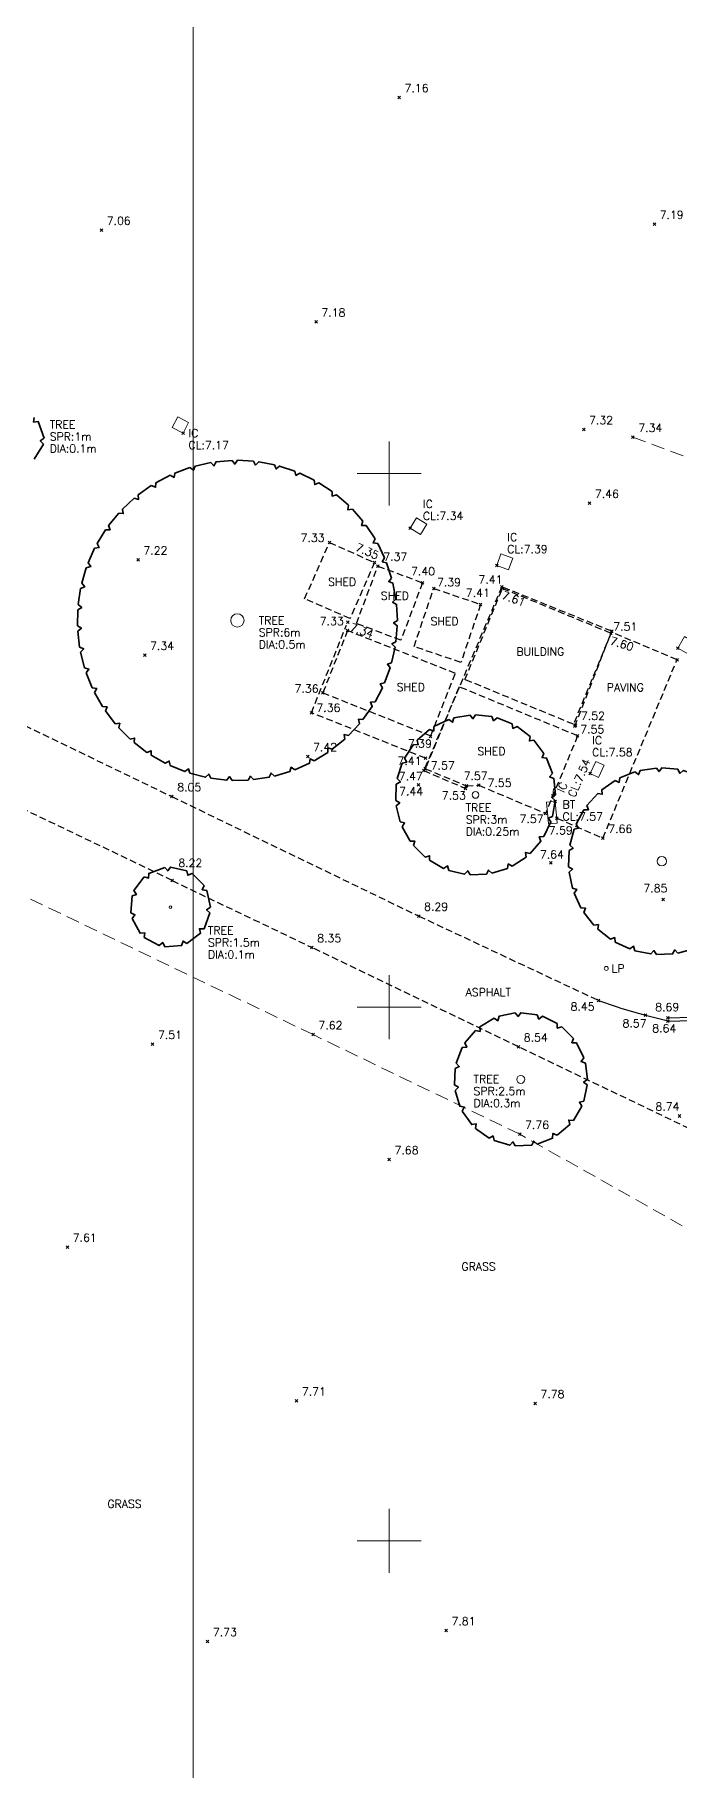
# Model space of a CAD drawing. Extents: x 521064 to 521635, y 174590 to 175241.
# Drawn here: x 521266.7 to 521290.9, y 174811.4 to 174876.5 of the extents above; entities that cross this region are included whole.
import ezdxf

# ---------------------------------------------------------------- set-up
doc = ezdxf.new("R2010")
doc.units = 0
doc.header["$PDMODE"] = 3
doc.header["$PDSIZE"] = 0.05
doc.linetypes.add('DASHED', pattern=[0.75, 0.5, -0.25])
doc.linetypes.add('HIDDEN', pattern=[0.375, 0.25, -0.125])
for name, color, linetype, lineweight in [('I031G_SURVEY-GRID', 7, 'CONTINUOUS', 18), ('I901G_TITLE-SHEET', 7, 'CONTINUOUS', 18), ('I910T_TXT-GEN-S', 7, 'CONTINUOUS', 13), ('I923G_SURVEY-POINT', 7, 'CONTINUOUS', 18), ('I923T_SURVEY-LEVEL', 7, 'CONTINUOUS', 13), ('I941G_TREE', 72, 'CONTINUOUS', 18), ('I941G_TREE-VEG', 6, 'CONTINUOUS', 35), ('I941T_TREE-TXT', 82, 'CONTINUOUS', 13), ('I952G_KERB', 5, 'CONTINUOUS', 25), ('I960G_COVER', 1, 'CONTINUOUS', 18), ('I960T_COVER-TXT', 1, 'CONTINUOUS', 13), ('I976G_ST-FURN', 220, 'CONTINUOUS', 18), ('I976T_ST-FURN-TXT', 220, 'CONTINUOUS', 13), ('I991G_SLOPE', 21, 'DASHED', 18)]:
    doc.layers.add(name, color=color, linetype=linetype, lineweight=lineweight)
doc.layers.add('I280G_BLDG-FRAME', color=7, linetype='HIDDEN')
doc.layers.add('I940G_SURFACE', color=200, linetype='HIDDEN')
doc.styles.add('MONOTXT', font='simplex.shx')

msp = doc.modelspace()

# ---------------------------------------------------------------- linework, layer by layer
at = {"layer": 'I031G_SURVEY-GRID'}
for p, q in [((521280, 174861.2), (521280, 174858.8)), ((521278.8, 174860), (521281.2, 174860)), ((521280, 174841.2), (521280, 174838.8)), ((521278.8, 174840), (521281.2, 174840)), ((521280, 174821.2), (521280, 174818.8)), ((521278.8, 174820), (521281.2, 174820))]:
    msp.add_line(p, q, dxfattribs=at)
at = {"layer": 'I280G_BLDG-FRAME'}
msp.add_line((521287.07, 174850.169, 7.551), (521282.627, 174852.009, 7.558), dxfattribs=at)
for points in [[(521277.757, 174857.415, 7.331), (521279.452, 174856.669, 7.345), (521278.526, 174854.564, 7.345), (521276.83, 174855.31, 7.331)], [(521279.58, 174856.535, 7.373), (521281.25, 174855.906, 7.397), (521280.439, 174853.754, 7.397), (521278.769, 174854.383, 7.373)], [(521281.67, 174855.695, 7.394), (521283.429, 174855.099, 7.406), (521282.692, 174852.921, 7.406), (521280.932, 174853.516, 7.394)], [(521284.251, 174855.699, 7.607), (521288.321, 174854.021, 7.603), (521286.912, 174850.603, 7.517), (521282.842, 174852.281, 7.521)], [(521278.437, 174854.116, 7.34), (521277.51, 174851.782, 7.358), (521281.558, 174850.176, 7.394), (521282.484, 174852.51, 7.376)]]:
    msp.add_polyline3d(points, close=True, dxfattribs=at)
for points in [[(521282.627, 174852.009, 7.558), (521281.354, 174848.936, 7.574)], [(521287.07, 174850.169, 7.551), (521285.865, 174847.261, 7.566)], [(521281.354, 174848.936, 7.574), (521282.898, 174848.298, 7.566), (521283.363, 174848.317, 7.55), (521285.865, 174847.261, 7.571)]]:
    msp.add_polyline3d(points, dxfattribs=at)
at = {"layer": 'I901G_TITLE-SHEET'}
msp.add_lwpolyline([(521272.644, 174749.428), (521064.044, 174749.428), (521064.044, 174913.628), (521272.644, 174913.628)], close=True, dxfattribs=at)
at = {"layer": 'I923G_SURVEY-POINT'}
for p in [(521280.376, 174874.101, 7.157), (521289.948, 174869.35, 7.19), (521269.205, 174869.128, 7.058), (521277.258, 174865.685, 7.176), (521272.271, 174861.517, 7.174), (521287.298, 174861.652, 7.322), (521289.146, 174861.362, 7.341), (521287.518, 174858.889, 7.465), (521280.788, 174857.951, 7.344), (521277.757, 174857.415, 7.331), (521270.582, 174856.766, 7.221), (521279.452, 174856.669, 7.345), (521279.58, 174856.535, 7.373), (521284.037, 174856.552, 7.395), (521281.25, 174855.906, 7.397), (521281.67, 174855.695, 7.394), (521284.225, 174855.756, 7.412), (521284.251, 174855.699, 7.607), (521283.429, 174855.099, 7.406), (521278.447, 174854.425, 7.331), (521278.437, 174854.116, 7.34), (521288.321, 174854.021, 7.603), (521288.35, 174854.091, 7.51), (521270.832, 174853.191, 7.341), (521290.797, 174853.023, 7.584), (521290.827, 174853.459, 7.572), (521277.51, 174851.782, 7.358), (521277.082, 174851.035, 7.364), (521286.966, 174850.528, 7.522), (521286.993, 174850.57, 7.517), (521281.545, 174850.143, 7.394), (521287.07, 174850.169, 7.551), (521276.946, 174849.397, 7.417), (521281.367, 174849.33, 7.413), (521281.298, 174848.866, 7.474), (521281.354, 174848.936, 7.574), (521287.543, 174848.754, 7.578), (521271.853, 174847.893, 8.055), (521281.096, 174848.331, 7.438), (521282.859, 174848.202, 7.533), (521282.898, 174848.298, 7.566), (521283.363, 174848.317, 7.55), (521286.141, 174847.926, 7.544), (521286.223, 174847.715, 7.573), (521285.867, 174847.261, 7.571), (521286.294, 174847.079, 7.59), (521288.018, 174846.335, 7.656), (521286.069, 174845.408, 7.639), (521271.862, 174844.748, 8.218), (521290.277, 174844.033, 7.855), (521281.111, 174843.416, 8.287), (521277.102, 174842.235, 8.345), (521287.854, 174840.25, 8.453), (521289.616, 174839.697, 8.565), (521290.447, 174839.604, 8.685), (521290.456, 174839.476, 8.644), (521271.129, 174838.61, 7.506), (521277.148, 174838.969, 7.623), (521284.849, 174838.514, 8.537), (521290.89, 174835.92, 8.743), (521284.898, 174835.237, 7.759), (521280.001, 174834.29, 7.679), (521267.931, 174831.009, 7.61), (521276.526, 174825.243, 7.712), (521285.476, 174825.149, 7.78), (521282.139, 174816.634, 7.814), (521273.187, 174816.225, 7.73)]:
    msp.add_point(p, dxfattribs=at)
at = {"layer": 'I940G_SURFACE'}
for points in [[(521218.149, 174875.84, 7.179), (521218.306, 174875.424, 7.301), (521219.657, 174873.045, 7.315), (521229.348, 174868.389, 7.515), (521239.619, 174863.387, 7.692), (521249.328, 174858.732, 7.783), (521259.243, 174853.978, 7.858), (521271.853, 174847.893, 8.055), (521281.111, 174843.416, 8.287), (521287.854, 174840.25, 8.453), (521288.071, 174840.172, 8.467), (521288.29, 174840.097, 8.481), (521288.509, 174840.025, 8.495), (521288.729, 174839.954, 8.509), (521288.949, 174839.886, 8.523), (521289.171, 174839.821, 8.537), (521289.393, 174839.758, 8.551), (521289.616, 174839.697, 8.565), (521289.815, 174839.645, 8.587), (521290.015, 174839.595, 8.609), (521290.216, 174839.546, 8.631), (521290.417, 174839.5, 8.653)], [(521271.862, 174844.748, 8.218), (521263.902, 174848.565, 8.057), (521256.934, 174851.922, 7.96), (521247.818, 174856.279, 7.846), (521239.419, 174860.341, 7.778), (521232.745, 174863.533, 7.647), (521231.521, 174863.669, 7.617), (521222.401, 174868.11, 7.439), (521213.363, 174872.522, 7.254), (521207.975, 174875.201, 7.084)], [(521284.225, 174855.756, 7.412), (521281.298, 174848.866, 7.474)], [(521286.966, 174850.528, 7.522), (521288.35, 174854.091, 7.51), (521284.225, 174855.756, 7.412)], [(521281.367, 174849.33, 7.413), (521277.082, 174851.035, 7.364), (521278.401, 174854.32, 7.333)], [(521286.294, 174847.079, 7.59), (521288.018, 174846.335, 7.656), (521290.797, 174853.023, 7.584), (521288.36, 174854.047, 7.505)], [(521281.298, 174848.866, 7.474), (521282.859, 174848.202, 7.533)], [(521271.862, 174844.748, 8.218), (521277.102, 174842.235, 8.345)], [(521292.945, 174834.64, 8.834), (521284.849, 174838.514, 8.537), (521277.102, 174842.235, 8.345)]]:
    msp.add_polyline3d(points, dxfattribs=at)
at = {"layer": 'I941G_TREE'}
for centre, radius in [((521274.307, 174854.498), 0.25), ((521283.24, 174847.955), 0.125), ((521290.225, 174845.469), 0.175), ((521271.794, 174843.751), 0.05), ((521284.937, 174837.292), 0.15)]:
    msp.add_circle(centre, radius, dxfattribs=at)
at = {"layer": 'I941G_TREE-VEG'}
for points in [[(521267.055, 174861.324), (521266.837, 174861.947), (521266.663, 174861.932), (521266.679, 174862.105)], [(521266.679, 174860.542), (521267.03, 174861.101), (521266.91, 174861.227), (521267.055, 174861.324)], [(521272.529, 174860.228), (521271.965, 174860.021), (521271.93, 174859.854), (521271.781, 174859.94)], [(521273.309, 174860.414), (521272.722, 174860.284), (521272.665, 174860.123), (521272.529, 174860.228)], [(521274.107, 174860.494), (521273.507, 174860.444), (521273.429, 174860.291), (521273.309, 174860.414)], [(521274.908, 174860.467), (521274.307, 174860.498), (521274.209, 174860.357), (521274.107, 174860.494)], [(521275.698, 174860.334), (521275.107, 174860.444), (521274.991, 174860.318), (521274.908, 174860.467)], [(521276.464, 174860.097), (521275.892, 174860.284), (521275.761, 174860.174), (521275.698, 174860.334)], [(521271.079, 174859.555), (521270.589, 174859.206), (521270.599, 174859.035), (521270.433, 174859.079)], [(521271.781, 174859.94), (521271.249, 174859.66), (521271.237, 174859.489), (521271.079, 174859.555)], [(521277.191, 174859.759), (521276.649, 174860.021), (521276.504, 174859.93), (521276.464, 174860.097)], [(521277.866, 174859.328), (521277.365, 174859.66), (521277.209, 174859.589), (521277.191, 174859.759)], [(521270.433, 174859.079), (521269.994, 174858.669), (521270.027, 174858.5), (521269.857, 174858.522)], [(521278.478, 174858.811), (521278.026, 174859.206), (521277.861, 174859.157), (521277.866, 174859.328)], [(521279.016, 174858.216), (521278.62, 174858.669), (521278.451, 174858.641), (521278.478, 174858.811)], [(521269.857, 174858.522), (521269.477, 174858.057), (521269.532, 174857.894), (521269.36, 174857.893)], [(521279.469, 174857.555), (521279.137, 174858.057), (521278.966, 174858.052), (521279.016, 174858.216)], [(521269.36, 174857.893), (521269.045, 174857.381), (521269.122, 174857.228), (521268.952, 174857.204)], [(521279.831, 174856.84), (521279.569, 174857.381), (521279.398, 174857.399), (521279.469, 174857.555)], [(521268.952, 174857.204), (521268.708, 174856.654), (521268.804, 174856.512), (521268.639, 174856.466)], [(521268.639, 174856.466), (521268.471, 174855.888), (521268.585, 174855.761), (521268.427, 174855.693)], [(521280.094, 174856.083), (521279.906, 174856.654), (521279.74, 174856.695), (521279.831, 174856.84)], [(521268.427, 174855.693), (521268.337, 174855.098), (521268.468, 174854.987), (521268.32, 174854.898)], [(521280.254, 174855.297), (521280.144, 174855.888), (521279.984, 174855.951), (521280.094, 174856.083)], [(521268.32, 174854.898), (521268.31, 174854.297), (521268.454, 174854.204), (521268.32, 174854.097)], [(521280.307, 174854.498), (521280.277, 174855.098), (521280.127, 174855.181), (521280.254, 174855.297)], [(521280.254, 174853.698), (521280.304, 174854.297), (521280.166, 174854.4), (521280.307, 174854.498)], [(521268.32, 174854.097), (521268.391, 174853.5), (521268.546, 174853.426), (521268.427, 174853.302)], [(521280.094, 174852.912), (521280.224, 174853.5), (521280.101, 174853.62), (521280.254, 174853.698)], [(521268.427, 174853.302), (521268.576, 174852.72), (521268.74, 174852.668), (521268.639, 174852.529)], [(521268.639, 174852.529), (521268.865, 174851.972), (521269.033, 174851.942), (521268.952, 174851.792)], [(521279.831, 174852.155), (521280.038, 174852.72), (521279.932, 174852.855), (521280.094, 174852.912)], [(521268.952, 174851.792), (521269.25, 174851.269), (521269.421, 174851.262), (521269.36, 174851.102)], [(521279.469, 174851.44), (521279.75, 174851.972), (521279.663, 174852.12), (521279.831, 174852.155)], [(521269.36, 174851.102), (521269.725, 174850.624), (521269.896, 174850.64), (521269.857, 174850.473)], [(521279.016, 174850.779), (521279.364, 174851.269), (521279.298, 174851.427), (521279.469, 174851.44)], [(521269.857, 174850.473), (521270.282, 174850.048), (521270.449, 174850.086), (521270.433, 174849.916)], [(521278.478, 174850.185), (521278.889, 174850.624), (521278.845, 174850.79), (521279.016, 174850.779)], [(521281.51, 174850.406), (521281.047, 174850.002), (521281.084, 174849.834), (521280.913, 174849.848)], [(521282.235, 174850.781), (521281.681, 174850.518), (521281.671, 174850.346), (521281.51, 174850.406)], [(521283.035, 174850.948), (521282.43, 174850.843), (521282.374, 174850.681), (521282.235, 174850.781)], [(521283.85, 174850.892), (521283.24, 174850.955), (521283.142, 174850.813), (521283.035, 174850.948)], [(521284.62, 174850.618), (521284.049, 174850.843), (521283.917, 174850.733), (521283.85, 174850.892)], [(521285.287, 174850.147), (521284.798, 174850.518), (521284.641, 174850.448), (521284.62, 174850.618)], [(521270.433, 174849.916), (521270.911, 174849.551), (521271.072, 174849.612), (521271.079, 174849.44)], [(521277.191, 174849.236), (521277.703, 174849.551), (521277.704, 174849.722), (521277.866, 174849.667)], [(521277.866, 174849.667), (521278.332, 174850.048), (521278.31, 174850.218), (521278.478, 174850.185)], [(521280.913, 174849.848), (521280.576, 174849.335), (521280.657, 174849.183), (521280.488, 174849.15)], [(521285.803, 174849.513), (521285.432, 174850.002), (521285.262, 174849.977), (521285.287, 174850.147)], [(521271.079, 174849.44), (521271.601, 174849.142), (521271.752, 174849.224), (521271.781, 174849.055)], [(521271.781, 174849.055), (521272.339, 174848.83), (521272.478, 174848.93), (521272.529, 174848.767)], [(521276.464, 174848.898), (521277.013, 174849.142), (521277.037, 174849.312), (521277.191, 174849.236)], [(521280.488, 174849.15), (521280.302, 174848.565), (521280.421, 174848.441), (521280.268, 174848.363)], [(521286.128, 174848.764), (521285.903, 174849.335), (521285.733, 174849.356), (521285.803, 174849.513)], [(521272.529, 174848.767), (521273.112, 174848.618), (521273.236, 174848.736), (521273.309, 174848.581)], [(521273.309, 174848.581), (521273.906, 174848.511), (521274.013, 174848.645), (521274.107, 174848.501)], [(521274.107, 174848.501), (521274.708, 174848.511), (521274.796, 174848.658), (521274.908, 174848.528)], [(521274.908, 174848.528), (521275.502, 174848.618), (521275.57, 174848.775), (521275.698, 174848.661)], [(521275.698, 174848.661), (521276.275, 174848.83), (521276.322, 174848.995), (521276.464, 174848.898)], [(521286.24, 174847.955), (521286.177, 174848.565), (521286.018, 174848.632), (521286.128, 174848.764)], [(521288.475, 174848.501), (521287.975, 174848.151), (521287.991, 174847.979), (521287.823, 174848.015)], [(521289.221, 174848.822), (521288.654, 174848.597), (521288.631, 174848.427), (521288.475, 174848.501)], [(521290.022, 174848.964), (521289.418, 174848.875), (521289.356, 174848.715), (521289.221, 174848.822)], [(521290.833, 174848.916), (521290.225, 174848.969), (521290.127, 174848.828), (521290.022, 174848.964)], [(521291.611, 174848.683), (521291.032, 174848.875), (521290.905, 174848.76), (521290.833, 174848.916)], [(521280.268, 174848.363), (521280.247, 174847.75), (521280.395, 174847.662), (521280.268, 174847.546)], [(521286.128, 174847.145), (521286.233, 174847.75), (521286.098, 174847.857), (521286.24, 174847.955)], [(521287.823, 174848.015), (521287.418, 174847.56), (521287.473, 174847.397), (521287.301, 174847.393)], [(521280.268, 174847.546), (521280.413, 174846.95), (521280.579, 174846.905), (521280.488, 174846.759)], [(521285.803, 174846.396), (521286.066, 174846.95), (521285.966, 174847.089), (521286.128, 174847.145)], [(521287.301, 174847.393), (521287.011, 174846.856), (521287.103, 174846.71), (521286.936, 174846.667)], [(521280.488, 174846.759), (521280.789, 174846.225), (521280.961, 174846.227), (521280.913, 174846.061)], [(521286.936, 174846.667), (521286.778, 174846.077), (521286.901, 174845.956), (521286.749, 174845.876)], [(521280.913, 174846.061), (521281.346, 174845.628), (521281.512, 174845.676), (521281.51, 174845.504)], [(521284.62, 174845.291), (521285.133, 174845.628), (521285.119, 174845.799), (521285.287, 174845.762)], [(521285.287, 174845.762), (521285.691, 174846.225), (521285.631, 174846.386), (521285.803, 174846.396)], [(521286.749, 174845.876), (521286.731, 174845.266), (521286.878, 174845.177), (521286.749, 174845.063)], [(521271.58, 174845.235), (521270.983, 174845.012), (521270.979, 174844.839), (521270.811, 174844.884)], [(521272.417, 174845.115), (521271.794, 174845.251), (521271.697, 174845.107), (521271.58, 174845.235)], [(521281.51, 174845.504), (521282.044, 174845.203), (521282.19, 174845.294), (521282.235, 174845.128)], [(521283.035, 174844.962), (521283.648, 174844.983), (521283.726, 174845.136), (521283.85, 174845.017)], [(521283.85, 174845.017), (521284.435, 174845.203), (521284.468, 174845.372), (521284.62, 174845.291)], [(521270.811, 174844.884), (521270.429, 174844.374), (521270.519, 174844.226), (521270.355, 174844.173)], [(521273.056, 174844.562), (521272.605, 174845.012), (521272.446, 174844.944), (521272.417, 174845.115)], [(521273.294, 174843.751), (521273.158, 174844.374), (521272.987, 174844.402), (521273.056, 174844.562)], [(521282.235, 174845.128), (521282.831, 174844.983), (521282.947, 174845.11), (521283.035, 174844.962)], [(521286.749, 174845.063), (521286.872, 174844.466), (521287.036, 174844.413), (521286.936, 174844.272)], [(521270.355, 174844.173), (521270.309, 174843.537), (521270.465, 174843.461), (521270.355, 174843.328)], [(521286.936, 174844.272), (521287.194, 174843.719), (521287.365, 174843.706), (521287.301, 174843.546)], [(521270.355, 174843.328), (521270.66, 174842.768), (521270.832, 174842.789), (521270.811, 174842.617)], [(521273.056, 174842.94), (521273.278, 174843.537), (521273.15, 174843.654), (521273.294, 174843.751)], [(521287.301, 174843.546), (521287.679, 174843.068), (521287.849, 174843.094), (521287.823, 174842.924)], [(521270.811, 174842.617), (521271.371, 174842.311), (521271.505, 174842.422), (521271.58, 174842.266)], [(521272.417, 174842.386), (521272.927, 174842.768), (521272.882, 174842.936), (521273.056, 174842.94)], [(521287.823, 174842.924), (521288.302, 174842.545), (521288.461, 174842.61), (521288.475, 174842.438)], [(521271.58, 174842.266), (521272.216, 174842.311), (521272.269, 174842.476), (521272.417, 174842.386)], [(521288.475, 174842.438), (521289.028, 174842.181), (521289.168, 174842.28), (521289.221, 174842.117)], [(521289.221, 174842.117), (521289.819, 174841.993), (521289.932, 174842.122), (521290.022, 174841.975)], [(521290.022, 174841.975), (521290.631, 174841.993), (521290.712, 174842.145), (521290.833, 174842.023)], [(521290.833, 174842.023), (521291.422, 174842.181), (521291.466, 174842.347), (521291.611, 174842.256)], [(521283.933, 174839.581), (521283.402, 174839.265), (521283.412, 174839.093), (521283.244, 174839.131)], [(521284.731, 174839.783), (521284.125, 174839.657), (521284.079, 174839.491), (521283.933, 174839.581)], [(521285.551, 174839.716), (521284.937, 174839.792), (521284.84, 174839.65), (521284.731, 174839.783)], [(521286.304, 174839.385), (521285.749, 174839.657), (521285.61, 174839.554), (521285.551, 174839.716)], [(521286.91, 174838.828), (521286.473, 174839.265), (521286.308, 174839.213), (521286.304, 174839.385)], [(521283.244, 174839.131), (521282.844, 174838.659), (521282.91, 174838.5), (521282.738, 174838.482)], [(521287.302, 174838.104), (521287.03, 174838.659), (521286.858, 174838.663), (521286.91, 174838.828)], [(521282.738, 174838.482), (521282.514, 174837.906), (521282.627, 174837.776), (521282.471, 174837.703)], [(521287.437, 174837.292), (521287.361, 174837.906), (521287.199, 174837.965), (521287.302, 174838.104)], [(521282.471, 174837.703), (521282.446, 174837.086), (521282.595, 174837), (521282.471, 174836.881)], [(521282.471, 174836.881), (521282.648, 174836.288), (521282.817, 174836.255), (521282.738, 174836.102)], [(521287.302, 174836.48), (521287.429, 174837.086), (521287.295, 174837.194), (521287.437, 174837.292)], [(521282.738, 174836.102), (521283.098, 174835.599), (521283.268, 174835.623), (521283.244, 174835.453)], [(521286.91, 174835.756), (521287.226, 174836.288), (521287.136, 174836.434), (521287.302, 174836.48)], [(521283.244, 174835.453), (521283.747, 174835.093), (521283.901, 174835.172), (521283.933, 174835.003)], [(521286.304, 174835.199), (521286.776, 174835.599), (521286.738, 174835.767), (521286.91, 174835.756)], [(521283.933, 174835.003), (521284.526, 174834.826), (521284.645, 174834.95), (521284.731, 174834.801)], [(521284.731, 174834.801), (521285.349, 174834.826), (521285.421, 174834.982), (521285.551, 174834.869)], [(521285.551, 174834.869), (521286.127, 174835.093), (521286.145, 174835.265), (521286.304, 174835.199)]]:
    msp.add_lwpolyline(points, dxfattribs=at)
at = {"layer": 'I952G_KERB'}
for points in [[(521290.447, 174839.604, 8.685), (521291.341, 174839.619, 8.869), (521293.65, 174839.645, 8.959)], [(521290.456, 174839.476, 8.644), (521291.355, 174839.494, 8.746), (521293.654, 174839.508, 8.859)]]:
    msp.add_polyline3d(points, dxfattribs=at)
at = {"layer": 'I960G_COVER'}
for points in [[(521272.271, 174861.517, 7.174), (521272.476, 174861.914, 7.169), (521272.071, 174862.123, 7.162), (521271.866, 174861.726, 7.168)], [(521280.788, 174857.951, 7.344), (521281.174, 174857.712, 7.371), (521281.417, 174858.103, 7.376), (521281.031, 174858.343, 7.348)], [(521284.037, 174856.552, 7.395), (521284.482, 174856.396, 7.415), (521284.637, 174856.836, 7.418), (521284.193, 174856.993, 7.397)], [(521290.827, 174853.459, 7.572), (521291.25, 174853.215, 7.584), (521291.498, 174853.645, 7.564), (521291.074, 174853.888, 7.552)], [(521287.543, 174848.754, 7.578), (521287.749, 174849.21, 7.575), (521288.063, 174849.067, 7.588), (521287.857, 174848.612, 7.592)], [(521286.141, 174847.926, 7.544), (521286.213, 174847.92, 7.548), (521286.232, 174848.178, 7.548), (521286.159, 174848.183, 7.544)], [(521286.223, 174847.715, 7.573), (521286.3, 174846.899, 7.598), (521285.978, 174846.868, 7.591), (521285.902, 174847.684, 7.566)]]:
    msp.add_polyline3d(points, close=True, dxfattribs=at)
at = {"layer": 'I976G_ST-FURN'}
msp.add_circle((521288.143, 174841.451, 8.313), 0.075, dxfattribs=at)
at = {"layer": 'I991G_SLOPE'}
for points in [[(521289.146, 174861.362, 7.341), (521298.593, 174857.874, 7.368), (521303.56, 174856.694, 7.398), (521308.469, 174856.931, 7.421), (521313.356, 174858.245, 7.431), (521319.755, 174862.292, 7.447), (521323.515, 174866.75, 7.374), (521323.144, 174872.127, 7.414), (521321.549, 174878.445, 7.392), (521322.55, 174886.252, 7.379), (521324.271, 174890.732, 7.388), (521328.023, 174897.406, 7.37), (521332.033, 174900.042, 7.398), (521337.217, 174901.363, 7.423), (521339.904, 174902.877, 7.445), (521341.238, 174904.907, 7.425), (521341.83, 174905.901, 7.416)], [(521292.955, 174830.704, 7.859), (521284.898, 174835.237, 7.759), (521277.148, 174838.969, 7.623), (521261.593, 174846.422, 7.371), (521251.88, 174851.645, 7.245), (521242.234, 174855.578, 7.204), (521232.254, 174859.988, 7.032), (521222.868, 174864.319, 6.901), (521214.762, 174869.006, 6.893), (521207.309, 174873.332, 6.78)]]:
    msp.add_polyline3d(points, dxfattribs=at)

# ---------------------------------------------------------------- texts
at = {"layer": 'I910T_TXT-GEN-S', "style": 'MONOTXT'}
for s, p in [('SHED', (521277.708, 174855.791)), ('SHED', (521279.687, 174855.272)), ('SHED', (521281.553, 174854.315)), ('BUILDING', (521284.77, 174853.177)), ('SHED', (521280.285, 174851.846)), ('PAVING', (521288.164, 174851.838)), ('SHED', (521283.311, 174849.442)), ('ASPHALT', (521282.868, 174840.407)), ('GRASS', (521282.711, 174830.127)), ('GRASS', (521269.43, 174821.229))]:
    msp.add_text(s, height=0.3, dxfattribs=at).set_placement(p)
at = {"layer": 'I923T_SURVEY-LEVEL', "style": 'MONOTXT'}
for s, p in [('7.16', (521280.576, 174874.301, 7.157)), ('7.06', (521269.405, 174869.328, 7.058)), ('7.19', (521290.148, 174869.55, 7.19)), ('7.18', (521277.458, 174865.885, 7.176)), ('7.32', (521287.498, 174861.852, 7.322)), ('7.34', (521289.346, 174861.562, 7.341)), ('CL:7.17', (521272.471, 174860.917, 7.174)), ('7.46', (521287.718, 174859.089, 7.465)), ('CL:7.34', (521281.267, 174858.261, 7.344)), ('7.33', (521276.678, 174857.445, 7.331)), ('7.22', (521270.782, 174856.966, 7.221)), ('7.37', (521279.78, 174856.735, 7.373)), ('CL:7.39', (521284.429, 174857.021, 7.395)), ('7.40', (521280.821, 174856.187, 7.397)), ('7.39', (521281.794, 174855.778, 7.394)), ('7.41', (521282.875, 174855.382, 7.406)), ('7.41', (521283.349, 174855.876, 7.412)), ('7.33', (521277.396, 174854.322, 7.333)), ('7.51', (521288.406, 174854.117, 7.51)), ('7.34', (521271.032, 174853.391, 7.341)), ('7.36', (521276.452, 174851.789, 7.358)), ('7.36', (521277.272, 174851.073, 7.364)), ('7.52', (521287.193, 174850.77, 7.517)), ('7.55', (521287.168, 174850.264, 7.551)), ('7.42', (521277.146, 174849.597, 7.417)), ('7.39', (521280.702, 174849.727, 7.394)), ('CL:7.58', (521287.614, 174849.403, 7.578)), ('7.41', (521280.313, 174849.083, 7.413)), ('7.57', (521281.56, 174848.91, 7.574)), ('8.05', (521272.053, 174848.093, 8.055)), ('7.47', (521280.361, 174848.508, 7.474)), ('7.57', (521282.794, 174848.515, 7.566)), ('7.55', (521283.69, 174848.257, 7.55)), ('7.44', (521280.373, 174847.94, 7.438)), ('7.53', (521281.976, 174847.784, 7.533)), ('7.57', (521284.892, 174846.907, 7.566)), ('CL:7.57', (521286.502, 174846.997, 7.573)), ('7.59', (521285.986, 174846.478, 7.59)), ('7.66', (521288.218, 174846.535, 7.656)), ('7.64', (521285.654, 174845.576, 7.639)), ('8.22', (521272.092, 174845.256, 8.218)), ('7.85', (521289.537, 174844.309, 7.855)), ('8.29', (521281.311, 174843.616, 8.287)), ('8.35', (521277.302, 174842.435, 8.345)), ('8.45', (521286.804, 174839.87, 8.453)), ('8.69', (521289.98, 174839.854, 8.685)), ('7.62', (521277.348, 174839.169, 7.623)), ('8.57', (521288.753, 174839.243, 8.565)), ('8.64', (521289.868, 174839.055, 8.644)), ('7.51', (521271.329, 174838.81, 7.506)), ('8.54', (521285.049, 174838.714, 8.537)), ('8.74', (521289.988, 174836.124, 8.743)), ('7.76', (521285.098, 174835.437, 7.759)), ('7.68', (521280.201, 174834.49, 7.679)), ('7.61', (521268.131, 174831.209, 7.61)), ('7.71', (521276.726, 174825.443, 7.712)), ('7.78', (521285.676, 174825.349, 7.78)), ('7.73', (521273.387, 174816.425, 7.73)), ('7.81', (521282.339, 174816.834, 7.814))]:
    msp.add_text(s, height=0.3, dxfattribs=at).set_placement(p)
for s, rotation, p in [('7.35', 336.54098, (521278.706, 174857.131, 7.345)), ('7.61', 339.8637, (521284.194, 174855.325, 7.607)), ('7.34', 340.48413, (521278.498, 174854.124, 7.34)), ('7.60', 342.89727, (521288.253, 174853.607, 7.603)), ('CL:7.54', 66.69511, (521286.967, 174847.835, 7.544))]:
    msp.add_text(s, height=0.3, rotation=rotation, dxfattribs=at).set_placement(p)
at = {"layer": 'I941T_TREE-TXT', "style": 'MONOTXT'}
for s, p in [('TREE', (521267.267, 174861.688)), ('SPR:1m', (521267.267, 174861.238)), ('DIA:0.1m', (521267.267, 174860.788)), ('TREE', (521275.107, 174854.348)), ('SPR:6m', (521275.107, 174853.898)), ('DIA:0.5m', (521275.107, 174853.448)), ('TREE', (521282.869, 174847.33)), ('SPR:3m', (521282.869, 174846.88)), ('DIA:0.25m', (521282.869, 174846.43)), ('TREE', (521273.201, 174842.723)), ('SPR:1.5m', (521273.201, 174842.273)), ('DIA:0.1m', (521273.201, 174841.823)), ('TREE', (521283.164, 174837.154)), ('SPR:2.5m', (521283.164, 174836.704)), ('DIA:0.3m', (521283.164, 174836.254))]:
    msp.add_text(s, height=0.3, dxfattribs=at).set_placement(p)
at = {"layer": 'I960T_COVER-TXT', "style": 'MONOTXT'}
for s, p in [('IC', (521272.471, 174861.367)), ('IC', (521281.267, 174858.711)), ('IC', (521284.429, 174857.471)), ('IC', (521287.614, 174849.853)), ('BT', (521286.502, 174847.447))]:
    msp.add_text(s, height=0.3, dxfattribs=at).set_placement(p)
msp.add_text('IC', height=0.3, rotation=66.69511, dxfattribs=at).set_placement((521286.553, 174848.013))
at = {"layer": 'I976T_ST-FURN-TXT', "style": 'MONOTXT'}
msp.add_text('LP', height=0.3, dxfattribs=at).set_placement((521288.343, 174841.301))

doc.saveas('drawing.dxf')
